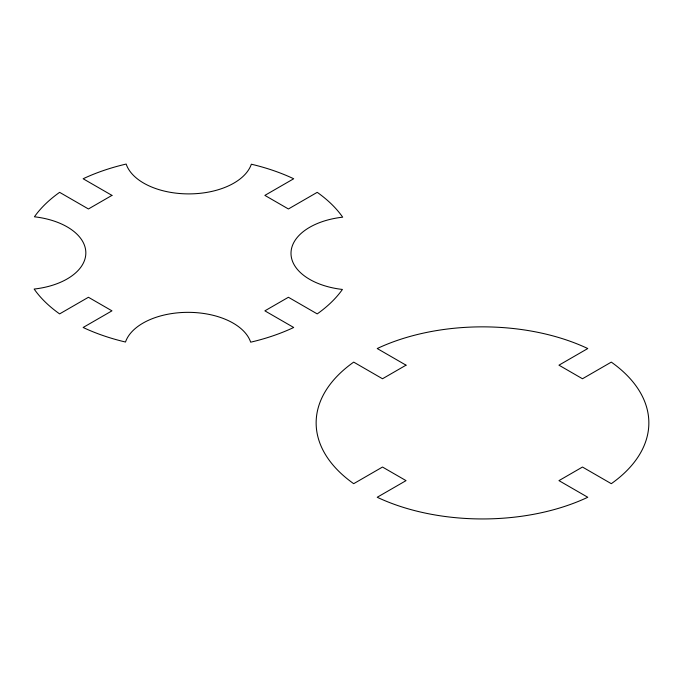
<?xml version="1.0" encoding="UTF-8"?>
<svg xmlns="http://www.w3.org/2000/svg" width="683" height="683" viewBox="0 0 683 683"><rect width="100%" height="100%" fill="white"/><g stroke="black" fill="none" stroke-linecap="round" stroke-linejoin="round"><path stroke-width="1.02" d="M111.961 195.389L88.431 208.972L59.617 192.341A166.353 96.047 0 0 0 34.423 216.793A63.767 36.814 0 0 1 85.836 252.992A63.767 36.814 0 0 1 34.15 289.054A166.353 96.047 0 0 0 59.617 313.898L88.431 297.267L111.961 310.842L83.138 327.481A166.353 96.047 0 0 0 125.493 342.029A63.767 36.814 0 0 1 188.192 312.344A63.767 36.814 0 0 1 250.67 342.183A166.353 96.047 0 0 0 293.699 327.481L264.876 310.842L288.405 297.267L317.219 313.898A166.353 96.047 0 0 0 342.414 289.447A63.767 36.814 0 0 1 291.001 253.248A63.767 36.814 0 0 1 342.687 217.177A166.353 96.047 0 0 0 317.219 192.341L288.405 208.972L264.876 195.389L293.699 178.758A166.353 96.047 0 0 0 251.344 164.21A63.767 36.814 0 0 1 188.645 193.895A63.767 36.814 0 0 1 126.167 164.057A166.353 96.047 0 0 0 83.138 178.758L111.961 195.389M406.035 365.174L382.506 378.758L353.692 362.118A166.353 96.047 0 0 0 353.692 483.684L382.506 467.044L406.035 480.627L377.221 497.267A166.353 96.047 0 0 0 587.773 497.267L558.959 480.627L582.479 467.044L611.302 483.684A166.353 96.047 0 0 0 611.302 362.118L582.479 378.758L558.959 365.174L587.773 348.535A166.353 96.047 0 0 0 377.221 348.535L406.035 365.174"/></g></svg>
